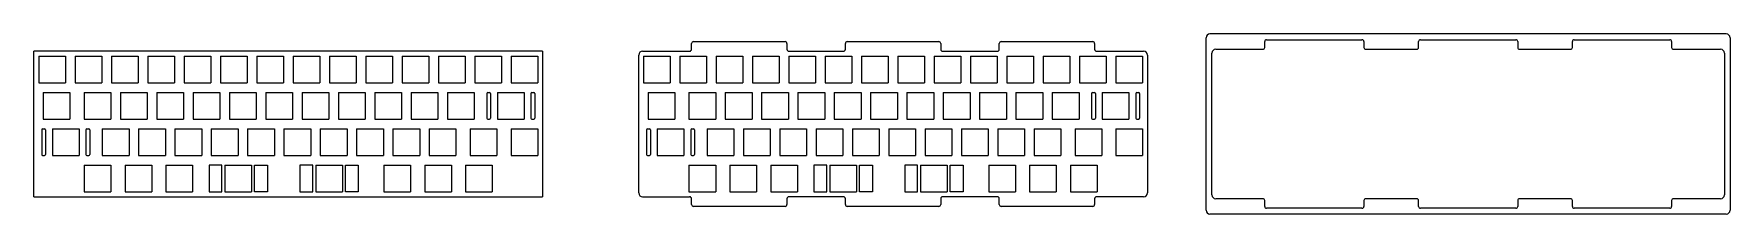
# Model space of a CAD drawing. Header units: millimetres. Extents: x 9 to 898, y 28 to 123.
import ezdxf

# ---------------------------------------------------------------- set-up
doc = ezdxf.new("R2010")
doc.units = ezdxf.units.MM

msp = doc.modelspace()

# ---------------------------------------------------------------- linework, layer by layer
for p, q in [((353.39, 114.69), (353.39, 117.69)), ((354.39, 118.69), (402.39, 118.69)), ((403.39, 117.69), (403.39, 114.69)), ((434.06, 114.69), (434.06, 117.69)), ((435.06, 118.69), (483.06, 118.69)), ((484.06, 117.69), (484.06, 114.69)), ((514.74, 114.69), (514.74, 117.69)), ((515.74, 118.69), (563.74, 118.69)), ((564.74, 117.69), (564.74, 114.69)), ((623.22, 30.49), (623.22, 120.69)), ((895.92, 122.69), (625.22, 122.69)), ((653.9, 115.69), (653.9, 118.69)), ((654.9, 119.69), (704.9, 119.69)), ((705.9, 118.69), (705.9, 115.69)), ((734.57, 115.69), (734.57, 118.69)), ((735.57, 119.69), (785.57, 119.69)), ((786.57, 118.69), (786.57, 115.69)), ((815.25, 115.69), (815.25, 118.69)), ((816.25, 119.69), (866.25, 119.69)), ((867.25, 118.69), (867.25, 115.69)), ((897.92, 120.69), (897.92, 30.49)), ((275.27, 113.69), (8.57, 113.69)), ((8.57, 37.49), (8.57, 113.69)), ((11.1, 111.17), (25.1, 111.17)), ((11.1, 111.17), (11.1, 97.17)), ((25.1, 111.17), (25.1, 97.17)), ((30.15, 111.17), (44.15, 111.17)), ((30.15, 111.17), (30.15, 97.17)), ((44.15, 111.17), (44.15, 97.17)), ((49.2, 111.17), (63.2, 111.17)), ((49.2, 111.17), (49.2, 97.17)), ((63.2, 111.17), (63.2, 97.17)), ((68.25, 111.17), (82.25, 111.17)), ((68.25, 111.17), (68.25, 97.17)), ((82.25, 111.17), (82.25, 97.17)), ((87.3, 111.17), (101.3, 111.17)), ((87.3, 111.17), (87.3, 97.17)), ((101.3, 111.17), (101.3, 97.17)), ((106.35, 111.17), (120.35, 111.17)), ((106.35, 111.17), (106.35, 97.17)), ((120.35, 111.17), (120.35, 97.17)), ((125.4, 111.17), (139.4, 111.17)), ((125.4, 111.17), (125.4, 97.17)), ((139.4, 111.17), (139.4, 97.17)), ((144.45, 111.17), (158.45, 111.17)), ((144.45, 111.17), (144.45, 97.17)), ((158.45, 111.17), (158.45, 97.17)), ((163.5, 111.17), (177.5, 111.17)), ((163.5, 111.17), (163.5, 97.17)), ((177.5, 111.17), (177.5, 97.17)), ((182.55, 111.17), (196.55, 111.17)), ((182.55, 111.17), (182.55, 97.17)), ((196.55, 111.17), (196.55, 97.17)), ((201.6, 111.17), (215.6, 111.17)), ((201.6, 111.17), (201.6, 97.17)), ((215.6, 111.17), (215.6, 97.17)), ((220.65, 111.17), (234.65, 111.17)), ((220.65, 111.17), (220.65, 97.17)), ((234.65, 111.17), (234.65, 97.17)), ((239.7, 111.17), (253.7, 111.17)), ((239.7, 111.17), (239.7, 97.17)), ((253.7, 111.17), (253.7, 97.17)), ((258.75, 111.17), (272.75, 111.17)), ((258.75, 111.17), (258.75, 97.17)), ((272.75, 111.17), (272.75, 97.17)), ((275.27, 113.69), (275.27, 37.49)), ((325.71, 39.49), (325.71, 111.69)), ((327.71, 113.69), (352.39, 113.69)), ((328.24, 111.17), (342.24, 111.17)), ((328.24, 111.17), (328.24, 97.17)), ((342.24, 111.17), (342.24, 97.17)), ((347.29, 111.17), (361.29, 111.17)), ((347.29, 111.17), (347.29, 97.17)), ((361.29, 111.17), (361.29, 97.17)), ((366.34, 111.17), (380.34, 111.17)), ((366.34, 111.17), (366.34, 97.17)), ((380.34, 111.17), (380.34, 97.17)), ((385.39, 111.17), (399.39, 111.17)), ((385.39, 111.17), (385.39, 97.17)), ((399.39, 111.17), (399.39, 97.17)), ((404.39, 113.69), (433.06, 113.69)), ((404.44, 111.17), (418.44, 111.17)), ((404.44, 111.17), (404.44, 97.17)), ((418.44, 111.17), (418.44, 97.17)), ((423.49, 111.17), (437.49, 111.17)), ((423.49, 111.17), (423.49, 97.17)), ((437.49, 111.17), (437.49, 97.17)), ((442.54, 111.17), (456.54, 111.17)), ((442.54, 111.17), (442.54, 97.17)), ((456.54, 111.17), (456.54, 97.17)), ((461.59, 111.17), (475.59, 111.17)), ((461.59, 111.17), (461.59, 97.17)), ((475.59, 111.17), (475.59, 97.17)), ((480.64, 111.17), (494.64, 111.17)), ((480.64, 111.17), (480.64, 97.17)), ((485.06, 113.69), (513.74, 113.69)), ((494.64, 111.17), (494.64, 97.17)), ((499.69, 111.17), (513.69, 111.17)), ((499.69, 111.17), (499.69, 97.17)), ((513.69, 111.17), (513.69, 97.17)), ((518.74, 111.17), (532.74, 111.17)), ((518.74, 111.17), (518.74, 97.17)), ((532.74, 111.17), (532.74, 97.17)), ((537.79, 111.17), (551.79, 111.17)), ((537.79, 111.17), (537.79, 97.17)), ((551.79, 111.17), (551.79, 97.17)), ((556.84, 111.17), (570.84, 111.17)), ((556.84, 111.17), (556.84, 97.17)), ((565.74, 113.69), (590.41, 113.69)), ((570.84, 111.17), (570.84, 97.17)), ((575.89, 111.17), (589.89, 111.17)), ((575.89, 111.17), (575.89, 97.17)), ((589.89, 111.17), (589.89, 97.17)), ((592.41, 111.69), (592.41, 39.49)), ((626.22, 38.49), (626.22, 112.69)), ((628.22, 114.69), (652.9, 114.69)), ((706.9, 114.69), (733.57, 114.69)), ((787.57, 114.69), (814.25, 114.69)), ((868.25, 114.69), (892.92, 114.69)), ((894.92, 112.69), (894.92, 38.49)), ((11.1, 97.17), (25.1, 97.17)), ((13.48, 92.12), (27.48, 92.12)), ((13.48, 92.12), (13.48, 78.12)), ((27.48, 92.12), (27.48, 78.12)), ((30.15, 97.17), (44.15, 97.17)), ((34.91, 92.12), (48.91, 92.12)), ((34.91, 92.12), (34.91, 78.12)), ((48.91, 92.12), (48.91, 78.12)), ((49.2, 97.17), (63.2, 97.17)), ((53.96, 92.12), (67.96, 92.12)), ((53.96, 92.12), (53.96, 78.12)), ((67.96, 92.12), (67.96, 78.12)), ((68.25, 97.17), (82.25, 97.17)), ((73.01, 92.12), (87.01, 92.12)), ((73.01, 92.12), (73.01, 78.12)), ((87.01, 92.12), (87.01, 78.12)), ((87.3, 97.17), (101.3, 97.17)), ((92.06, 92.12), (106.06, 92.12)), ((92.06, 92.12), (92.06, 78.12)), ((106.06, 92.12), (106.06, 78.12)), ((106.35, 97.17), (120.35, 97.17)), ((111.11, 92.12), (125.11, 92.12)), ((111.11, 92.12), (111.11, 78.12)), ((125.11, 92.12), (125.11, 78.12)), ((125.4, 97.17), (139.4, 97.17)), ((130.16, 92.12), (144.16, 92.12)), ((130.16, 92.12), (130.16, 78.12)), ((144.16, 92.12), (144.16, 78.12)), ((144.45, 97.17), (158.45, 97.17)), ((149.21, 92.12), (163.21, 92.12)), ((149.21, 92.12), (149.21, 78.12)), ((163.21, 92.12), (163.21, 78.12)), ((163.5, 97.17), (177.5, 97.17)), ((168.26, 92.12), (182.26, 92.12)), ((168.26, 92.12), (168.26, 78.12)), ((182.26, 92.12), (182.26, 78.12)), ((182.55, 97.17), (196.55, 97.17)), ((187.31, 92.12), (201.31, 92.12)), ((187.31, 92.12), (187.31, 78.12)), ((201.31, 92.12), (201.31, 78.12)), ((201.6, 97.17), (215.6, 97.17)), ((206.36, 92.12), (220.36, 92.12)), ((206.36, 92.12), (206.36, 78.12)), ((220.36, 92.12), (220.36, 78.12)), ((220.65, 97.17), (234.65, 97.17)), ((225.41, 92.12), (239.41, 92.12)), ((225.41, 92.12), (225.41, 78.12)), ((239.41, 92.12), (239.41, 78.12)), ((239.7, 97.17), (253.7, 97.17)), ((246, 91.62), (246, 78.62)), ((246.5, 92.12), (247.5, 92.12)), ((248, 91.62), (248, 78.62)), ((251.6, 92.12), (265.6, 92.12)), ((251.6, 92.12), (251.6, 78.12)), ((258.75, 97.17), (272.75, 97.17)), ((265.6, 92.12), (265.6, 78.12)), ((269.2, 91.62), (269.2, 78.62)), ((269.7, 92.12), (270.7, 92.12)), ((271.2, 91.62), (271.2, 78.62)), ((328.24, 97.17), (342.24, 97.17)), ((330.62, 92.12), (344.62, 92.12)), ((330.62, 92.12), (330.62, 78.12)), ((344.62, 92.12), (344.62, 78.12)), ((347.29, 97.17), (361.29, 97.17)), ((352.05, 92.12), (366.05, 92.12)), ((352.05, 92.12), (352.05, 78.12)), ((366.05, 92.12), (366.05, 78.12)), ((366.34, 97.17), (380.34, 97.17)), ((371.1, 92.12), (385.1, 92.12)), ((371.1, 92.12), (371.1, 78.12)), ((385.1, 92.12), (385.1, 78.12)), ((385.39, 97.17), (399.39, 97.17)), ((390.15, 92.12), (404.15, 92.12)), ((390.15, 92.12), (390.15, 78.12)), ((404.15, 92.12), (404.15, 78.12)), ((404.44, 97.17), (418.44, 97.17)), ((409.2, 92.12), (423.2, 92.12)), ((409.2, 92.12), (409.2, 78.12)), ((423.2, 92.12), (423.2, 78.12)), ((423.49, 97.17), (437.49, 97.17)), ((428.25, 92.12), (442.25, 92.12)), ((428.25, 92.12), (428.25, 78.12)), ((442.25, 92.12), (442.25, 78.12)), ((442.54, 97.17), (456.54, 97.17)), ((447.3, 92.12), (461.3, 92.12)), ((447.3, 92.12), (447.3, 78.12)), ((461.3, 92.12), (461.3, 78.12)), ((461.59, 97.17), (475.59, 97.17)), ((466.35, 92.12), (480.35, 92.12)), ((466.35, 92.12), (466.35, 78.12)), ((480.35, 92.12), (480.35, 78.12)), ((480.64, 97.17), (494.64, 97.17)), ((485.4, 92.12), (499.4, 92.12)), ((485.4, 92.12), (485.4, 78.12)), ((499.4, 92.12), (499.4, 78.12)), ((499.69, 97.17), (513.69, 97.17)), ((504.45, 92.12), (518.45, 92.12)), ((504.45, 92.12), (504.45, 78.12)), ((518.45, 92.12), (518.45, 78.12)), ((518.74, 97.17), (532.74, 97.17)), ((523.5, 92.12), (537.5, 92.12)), ((523.5, 92.12), (523.5, 78.12)), ((537.5, 92.12), (537.5, 78.12)), ((537.79, 97.17), (551.79, 97.17)), ((542.55, 92.12), (556.55, 92.12)), ((542.55, 92.12), (542.55, 78.12)), ((556.55, 92.12), (556.55, 78.12)), ((556.84, 97.17), (570.84, 97.17)), ((563.15, 91.62), (563.15, 78.62)), ((563.65, 92.12), (564.65, 92.12)), ((565.15, 91.62), (565.15, 78.62)), ((568.75, 92.12), (582.75, 92.12)), ((568.75, 92.12), (568.75, 78.12)), ((575.89, 97.17), (589.89, 97.17)), ((582.75, 92.12), (582.75, 78.12)), ((586.35, 91.62), (586.35, 78.62)), ((586.85, 92.12), (587.85, 92.12)), ((588.35, 91.62), (588.35, 78.62)), ((12.64, 72.57), (12.64, 59.57)), ((13.14, 73.07), (14.14, 73.07)), ((13.48, 78.12), (27.48, 78.12)), ((14.64, 72.57), (14.64, 59.57)), ((18.24, 73.07), (32.24, 73.07)), ((18.24, 73.07), (18.24, 59.07)), ((32.24, 73.07), (32.24, 59.07)), ((34.91, 78.12), (48.91, 78.12)), ((35.84, 72.57), (35.84, 59.57)), ((36.34, 73.07), (37.34, 73.07)), ((37.84, 72.57), (37.84, 59.57)), ((44.43, 73.07), (58.43, 73.07)), ((44.43, 73.07), (44.43, 59.07)), ((53.96, 78.12), (67.96, 78.12)), ((58.43, 73.07), (58.43, 59.07)), ((63.48, 73.07), (77.48, 73.07)), ((63.48, 73.07), (63.48, 59.07)), ((73.01, 78.12), (87.01, 78.12)), ((77.48, 73.07), (77.48, 59.07)), ((82.53, 73.07), (96.53, 73.07)), ((82.53, 73.07), (82.53, 59.07)), ((92.06, 78.12), (106.06, 78.12)), ((96.53, 73.07), (96.53, 59.07)), ((101.58, 73.07), (115.58, 73.07)), ((101.58, 73.07), (101.58, 59.07)), ((111.11, 78.12), (125.11, 78.12)), ((115.58, 73.07), (115.58, 59.07)), ((120.63, 73.07), (134.63, 73.07)), ((120.63, 73.07), (120.63, 59.07)), ((130.16, 78.12), (144.16, 78.12)), ((134.63, 73.07), (134.63, 59.07)), ((139.68, 73.07), (153.68, 73.07)), ((139.68, 73.07), (139.68, 59.07)), ((149.21, 78.12), (163.21, 78.12)), ((153.68, 73.07), (153.68, 59.07)), ((158.73, 73.07), (172.73, 73.07)), ((158.73, 73.07), (158.73, 59.07)), ((168.26, 78.12), (182.26, 78.12)), ((172.73, 73.07), (172.73, 59.07)), ((177.78, 73.07), (191.78, 73.07)), ((177.78, 73.07), (177.78, 59.07)), ((187.31, 78.12), (201.31, 78.12)), ((191.78, 73.07), (191.78, 59.07)), ((196.83, 73.07), (210.83, 73.07)), ((196.83, 73.07), (196.83, 59.07)), ((206.36, 78.12), (220.36, 78.12)), ((210.83, 73.07), (210.83, 59.07)), ((215.88, 73.07), (229.88, 73.07)), ((215.88, 73.07), (215.88, 59.07)), ((225.41, 78.12), (239.41, 78.12)), ((229.88, 73.07), (229.88, 59.07)), ((237.31, 73.07), (251.31, 73.07)), ((237.31, 73.07), (237.31, 59.07)), ((246.5, 78.12), (247.5, 78.12)), ((251.31, 73.07), (251.31, 59.07)), ((251.6, 78.12), (265.6, 78.12)), ((258.75, 73.07), (272.75, 73.07)), ((258.75, 73.07), (258.75, 59.07)), ((269.7, 78.12), (270.7, 78.12)), ((272.75, 73.07), (272.75, 59.07)), ((329.78, 72.57), (329.78, 59.57)), ((330.28, 73.07), (331.28, 73.07)), ((330.62, 78.12), (344.62, 78.12)), ((331.78, 72.57), (331.78, 59.57)), ((335.38, 73.07), (349.38, 73.07)), ((335.38, 73.07), (335.38, 59.07)), ((349.38, 73.07), (349.38, 59.07)), ((352.05, 78.12), (366.05, 78.12)), ((352.98, 72.57), (352.98, 59.57)), ((353.48, 73.07), (354.48, 73.07)), ((354.98, 72.57), (354.98, 59.57)), ((361.58, 73.07), (375.58, 73.07)), ((361.58, 73.07), (361.58, 59.07)), ((371.1, 78.12), (385.1, 78.12)), ((375.58, 73.07), (375.58, 59.07)), ((380.63, 73.07), (394.63, 73.07)), ((380.63, 73.07), (380.63, 59.07)), ((390.15, 78.12), (404.15, 78.12)), ((394.63, 73.07), (394.63, 59.07)), ((399.68, 73.07), (413.68, 73.07)), ((399.68, 73.07), (399.68, 59.07)), ((409.2, 78.12), (423.2, 78.12)), ((413.68, 73.07), (413.68, 59.07)), ((418.73, 73.07), (432.73, 73.07)), ((418.73, 73.07), (418.73, 59.07)), ((428.25, 78.12), (442.25, 78.12)), ((432.73, 73.07), (432.73, 59.07)), ((437.78, 73.07), (451.78, 73.07)), ((437.78, 73.07), (437.78, 59.07)), ((447.3, 78.12), (461.3, 78.12)), ((451.78, 73.07), (451.78, 59.07)), ((456.83, 73.07), (470.83, 73.07)), ((456.83, 73.07), (456.83, 59.07)), ((466.35, 78.12), (480.35, 78.12)), ((470.83, 73.07), (470.83, 59.07)), ((475.88, 73.07), (489.88, 73.07)), ((475.88, 73.07), (475.88, 59.07)), ((485.4, 78.12), (499.4, 78.12)), ((489.88, 73.07), (489.88, 59.07)), ((494.93, 73.07), (508.93, 73.07)), ((494.93, 73.07), (494.93, 59.07)), ((504.45, 78.12), (518.45, 78.12)), ((508.93, 73.07), (508.93, 59.07)), ((513.98, 73.07), (527.98, 73.07)), ((513.98, 73.07), (513.98, 59.07)), ((523.5, 78.12), (537.5, 78.12)), ((527.98, 73.07), (527.98, 59.07)), ((533.03, 73.07), (547.03, 73.07)), ((533.03, 73.07), (533.03, 59.07)), ((542.55, 78.12), (556.55, 78.12)), ((547.03, 73.07), (547.03, 59.07)), ((554.46, 73.07), (568.46, 73.07)), ((554.46, 73.07), (554.46, 59.07)), ((563.65, 78.12), (564.65, 78.12)), ((568.46, 73.07), (568.46, 59.07)), ((568.75, 78.12), (582.75, 78.12)), ((575.89, 73.07), (589.89, 73.07)), ((575.89, 73.07), (575.89, 59.07)), ((586.85, 78.12), (587.85, 78.12)), ((589.89, 73.07), (589.89, 59.07)), ((13.14, 59.07), (14.14, 59.07)), ((18.24, 59.07), (32.24, 59.07)), ((34.91, 54.02), (48.91, 54.02)), ((34.91, 54.02), (34.91, 40.02)), ((36.34, 59.07), (37.34, 59.07)), ((44.43, 59.07), (58.43, 59.07)), ((48.91, 54.02), (48.91, 40.02)), ((56.34, 54.02), (70.34, 54.02)), ((56.34, 54.02), (56.34, 40.02)), ((63.48, 59.07), (77.48, 59.07)), ((70.34, 54.02), (70.34, 40.02)), ((77.77, 54.02), (91.77, 54.02)), ((77.77, 54.02), (77.77, 40.02)), ((82.53, 59.07), (96.53, 59.07)), ((91.77, 54.02), (91.77, 40.02)), ((100.41, 54.02), (100.41, 40.02)), ((107.16, 54.02), (100.41, 54.02)), ((101.58, 59.07), (115.58, 59.07)), ((107.16, 40.02), (107.16, 54.02)), ((108.73, 54.02), (122.73, 54.02)), ((108.73, 54.02), (108.73, 40.02)), ((120.63, 59.07), (134.63, 59.07)), ((122.73, 54.02), (122.73, 40.02)), ((124.29, 40.02), (124.29, 54.02)), ((124.29, 54.02), (131.04, 54.02)), ((131.04, 54.02), (131.04, 40.02)), ((139.68, 59.07), (153.68, 59.07)), ((148.04, 54.02), (148.04, 40.02)), ((154.79, 54.02), (148.04, 54.02)), ((154.79, 40.02), (154.79, 54.02)), ((156.35, 54.02), (170.35, 54.02)), ((156.35, 54.02), (156.35, 40.02)), ((158.73, 59.07), (172.73, 59.07)), ((170.35, 54.02), (170.35, 40.02)), ((171.92, 40.02), (171.92, 54.02)), ((171.92, 54.02), (178.67, 54.02)), ((177.78, 59.07), (191.78, 59.07)), ((178.67, 54.02), (178.67, 40.02)), ((192.07, 54.02), (206.07, 54.02)), ((192.07, 54.02), (192.07, 40.02)), ((196.83, 59.07), (210.83, 59.07)), ((206.07, 54.02), (206.07, 40.02)), ((213.5, 54.02), (227.5, 54.02)), ((213.5, 54.02), (213.5, 40.02)), ((215.88, 59.07), (229.88, 59.07)), ((227.5, 54.02), (227.5, 40.02)), ((234.93, 54.02), (248.93, 54.02)), ((234.93, 54.02), (234.93, 40.02)), ((237.31, 59.07), (251.31, 59.07)), ((248.93, 54.02), (248.93, 40.02)), ((258.75, 59.07), (272.75, 59.07)), ((330.28, 59.07), (331.28, 59.07)), ((335.38, 59.07), (349.38, 59.07)), ((352.05, 54.02), (366.05, 54.02)), ((352.05, 54.02), (352.05, 40.02)), ((353.48, 59.07), (354.48, 59.07)), ((361.58, 59.07), (375.58, 59.07)), ((366.05, 54.02), (366.05, 40.02)), ((373.48, 54.02), (387.48, 54.02)), ((373.48, 54.02), (373.48, 40.02)), ((380.63, 59.07), (394.63, 59.07)), ((387.48, 54.02), (387.48, 40.02)), ((394.91, 54.02), (408.91, 54.02)), ((394.91, 54.02), (394.91, 40.02)), ((399.68, 59.07), (413.68, 59.07)), ((408.91, 54.02), (408.91, 40.02)), ((417.56, 54.02), (417.56, 40.02)), ((424.31, 54.02), (417.56, 54.02)), ((418.73, 59.07), (432.73, 59.07)), ((424.31, 40.02), (424.31, 54.02)), ((425.87, 54.02), (439.87, 54.02)), ((425.87, 54.02), (425.87, 40.02)), ((437.78, 59.07), (451.78, 59.07)), ((439.87, 54.02), (439.87, 40.02)), ((441.43, 40.02), (441.43, 54.02)), ((441.43, 54.02), (448.18, 54.02)), ((448.18, 54.02), (448.18, 40.02)), ((456.83, 59.07), (470.83, 59.07)), ((465.18, 54.02), (465.18, 40.02)), ((471.93, 54.02), (465.18, 54.02)), ((471.93, 40.02), (471.93, 54.02)), ((473.5, 54.02), (487.5, 54.02)), ((473.5, 54.02), (473.5, 40.02)), ((475.88, 59.07), (489.88, 59.07)), ((487.5, 54.02), (487.5, 40.02)), ((489.06, 40.02), (489.06, 54.02)), ((489.06, 54.02), (495.81, 54.02)), ((494.93, 59.07), (508.93, 59.07)), ((495.81, 54.02), (495.81, 40.02)), ((509.21, 54.02), (523.21, 54.02)), ((509.21, 54.02), (509.21, 40.02)), ((513.98, 59.07), (527.98, 59.07)), ((523.21, 54.02), (523.21, 40.02)), ((530.65, 54.02), (544.65, 54.02)), ((530.65, 54.02), (530.65, 40.02)), ((533.03, 59.07), (547.03, 59.07)), ((544.65, 54.02), (544.65, 40.02)), ((552.08, 54.02), (566.08, 54.02)), ((552.08, 54.02), (552.08, 40.02)), ((554.46, 59.07), (568.46, 59.07)), ((566.08, 54.02), (566.08, 40.02)), ((575.89, 59.07), (589.89, 59.07)), ((8.57, 37.49), (275.27, 37.49)), ((34.91, 40.02), (48.91, 40.02)), ((56.34, 40.02), (70.34, 40.02)), ((77.77, 40.02), (91.77, 40.02)), ((100.41, 40.02), (107.16, 40.02)), ((108.73, 40.02), (122.73, 40.02)), ((131.04, 40.02), (124.29, 40.02)), ((148.04, 40.02), (154.79, 40.02)), ((156.35, 40.02), (170.35, 40.02)), ((178.67, 40.02), (171.92, 40.02)), ((192.07, 40.02), (206.07, 40.02)), ((213.5, 40.02), (227.5, 40.02)), ((234.93, 40.02), (248.93, 40.02)), ((327.71, 37.49), (352.39, 37.49)), ((352.05, 40.02), (366.05, 40.02)), ((353.39, 33.49), (353.39, 36.49)), ((373.48, 40.02), (387.48, 40.02)), ((394.91, 40.02), (408.91, 40.02)), ((403.39, 36.49), (403.39, 33.49)), ((433.06, 37.49), (404.39, 37.49)), ((417.56, 40.02), (424.31, 40.02)), ((425.87, 40.02), (439.87, 40.02)), ((434.06, 33.49), (434.06, 36.49)), ((448.18, 40.02), (441.43, 40.02)), ((465.18, 40.02), (471.93, 40.02)), ((473.5, 40.02), (487.5, 40.02)), ((484.06, 36.49), (484.06, 33.49)), ((513.74, 37.49), (485.06, 37.49)), ((495.81, 40.02), (489.06, 40.02)), ((509.21, 40.02), (523.21, 40.02)), ((514.74, 33.49), (514.74, 36.49)), ((530.65, 40.02), (544.65, 40.02)), ((552.08, 40.02), (566.08, 40.02)), ((564.74, 36.49), (564.74, 33.49)), ((590.41, 37.49), (565.74, 37.49)), ((652.9, 36.49), (628.22, 36.49)), ((733.57, 36.49), (706.9, 36.49)), ((814.25, 36.49), (787.57, 36.49)), ((892.92, 36.49), (868.25, 36.49)), ((402.39, 32.49), (354.39, 32.49)), ((483.06, 32.49), (435.06, 32.49)), ((563.74, 32.49), (515.74, 32.49)), ((895.92, 28.49), (625.22, 28.49)), ((653.9, 32.49), (653.9, 35.49)), ((704.9, 31.49), (654.9, 31.49)), ((705.9, 35.49), (705.9, 32.49)), ((734.57, 32.49), (734.57, 35.49)), ((785.57, 31.49), (735.57, 31.49)), ((786.57, 35.49), (786.57, 32.49)), ((815.25, 32.49), (815.25, 35.49)), ((866.25, 31.49), (816.25, 31.49)), ((867.25, 35.49), (867.25, 32.49))]:
    msp.add_line(p, q)
for centre, radius, start, end in [((354.39, 117.69), 1, 90, 180), ((402.39, 117.69), 1, 0, 90), ((435.06, 117.69), 1, 90, 180), ((483.06, 117.69), 1, 0, 90), ((515.74, 117.69), 1, 90, 180), ((563.74, 117.69), 1, 0, 90), ((625.22, 120.69), 2, 90, 180), ((652.9, 115.69), 1, 270, 0), ((654.9, 118.69), 1, 90, 180), ((704.9, 118.69), 1, 0, 90), ((706.9, 115.69), 1, 180, 270), ((733.57, 115.69), 1, 270, 0), ((735.57, 118.69), 1, 90, 180), ((785.57, 118.69), 1, 0, 90), ((787.57, 115.69), 1, 180, 270), ((814.25, 115.69), 1, 270, 0), ((816.25, 118.69), 1, 90, 180), ((866.25, 118.69), 1, 0, 90), ((868.25, 115.69), 1, 180, 270), ((895.92, 120.69), 2, 0, 90), ((11.1, 111.17), 0, 90, 180), ((25.1, 111.17), 0, 0, 90), ((30.15, 111.17), 0, 90, 180), ((44.15, 111.17), 0, 0, 90), ((49.2, 111.17), 0, 90, 180), ((63.2, 111.17), 0, 0, 90), ((68.25, 111.17), 0, 90, 180), ((82.25, 111.17), 0, 0, 90), ((87.3, 111.17), 0, 90, 180), ((101.3, 111.17), 0, 0, 90), ((106.35, 111.17), 0, 90, 180), ((120.35, 111.17), 0, 0, 90), ((125.4, 111.17), 0, 90, 180), ((139.4, 111.17), 0, 0, 90), ((144.45, 111.17), 0, 90, 180), ((158.45, 111.17), 0, 0, 90), ((163.5, 111.17), 0, 90, 180), ((177.5, 111.17), 0, 0, 90), ((182.55, 111.17), 0, 90, 180), ((196.55, 111.17), 0, 0, 90), ((201.6, 111.17), 0, 90, 180), ((215.6, 111.17), 0, 0, 90), ((220.65, 111.17), 0, 90, 180), ((234.65, 111.17), 0, 0, 90), ((239.7, 111.17), 0, 90, 180), ((253.7, 111.17), 0, 0, 90), ((258.75, 111.17), 0, 90, 180), ((327.71, 111.69), 2, 90, 180), ((328.24, 111.17), 0, 90, 180), ((342.24, 111.17), 0, 0, 90), ((347.29, 111.17), 0, 90, 180), ((352.39, 114.69), 1, 270, 0), ((361.29, 111.17), 0, 0, 90), ((366.34, 111.17), 0, 90, 180), ((380.34, 111.17), 0, 0, 90), ((385.39, 111.17), 0, 90, 180), ((399.39, 111.17), 0, 0, 90), ((404.39, 114.69), 1, 180, 270), ((404.44, 111.17), 0, 90, 180), ((418.44, 111.17), 0, 0, 90), ((423.49, 111.17), 0, 90, 180), ((433.06, 114.69), 1, 270, 0), ((437.49, 111.17), 0, 0, 90), ((442.54, 111.17), 0, 90, 180), ((456.54, 111.17), 0, 0, 90), ((461.59, 111.17), 0, 90, 180), ((475.59, 111.17), 0, 0, 90), ((480.64, 111.17), 0, 90, 180), ((485.06, 114.69), 1, 180, 270), ((494.64, 111.17), 0, 0, 90), ((499.69, 111.17), 0, 90, 180), ((513.69, 111.17), 0, 0, 90), ((513.74, 114.69), 1, 270, 0), ((518.74, 111.17), 0, 90, 180), ((532.74, 111.17), 0, 0, 90), ((537.79, 111.17), 0, 90, 180), ((551.79, 111.17), 0, 0, 90), ((556.84, 111.17), 0, 90, 180), ((565.74, 114.69), 1, 180, 270), ((570.84, 111.17), 0, 0, 90), ((575.89, 111.17), 0, 90, 180), ((590.41, 111.69), 2, 0, 90), ((628.22, 112.69), 2, 90, 180), ((892.92, 112.69), 2, 360, 90), ((11.1, 97.17), 0, 180, 270), ((13.48, 92.12), 0, 90, 180), ((25.1, 97.17), 0, 270, 0), ((27.48, 92.12), 0, 0, 90), ((30.15, 97.17), 0, 180, 270), ((34.91, 92.12), 0, 90, 180), ((44.15, 97.17), 0, 270, 0), ((48.91, 92.12), 0, 0, 90), ((49.2, 97.17), 0, 180, 270), ((53.96, 92.12), 0, 90, 180), ((63.2, 97.17), 0, 270, 0), ((67.96, 92.12), 0, 0, 90), ((68.25, 97.17), 0, 180, 270), ((73.01, 92.12), 0, 90, 180), ((82.25, 97.17), 0, 270, 0), ((87.01, 92.12), 0, 0, 90), ((87.3, 97.17), 0, 180, 270), ((92.06, 92.12), 0, 90, 180), ((101.3, 97.17), 0, 270, 0), ((106.06, 92.12), 0, 0, 90), ((106.35, 97.17), 0, 180, 270), ((111.11, 92.12), 0, 90, 180), ((120.35, 97.17), 0, 270, 0), ((125.11, 92.12), 0, 0, 90), ((125.4, 97.17), 0, 180, 270), ((130.16, 92.12), 0, 90, 180), ((139.4, 97.17), 0, 270, 0), ((144.16, 92.12), 0, 0, 90), ((144.45, 97.17), 0, 180, 270), ((149.21, 92.12), 0, 90, 180), ((158.45, 97.17), 0, 270, 0), ((163.21, 92.12), 0, 0, 90), ((163.5, 97.17), 0, 180, 270), ((168.26, 92.12), 0, 90, 180), ((177.5, 97.17), 0, 270, 0), ((182.26, 92.12), 0, 0, 90), ((182.55, 97.17), 0, 180, 270), ((187.31, 92.12), 0, 90, 180), ((196.55, 97.17), 0, 270, 0), ((201.31, 92.12), 0, 0, 90), ((201.6, 97.17), 0, 180, 270), ((206.36, 92.12), 0, 90, 180), ((215.6, 97.17), 0, 270, 0), ((220.36, 92.12), 0, 0, 90), ((220.65, 97.17), 0, 180, 270), ((225.41, 92.12), 0, 90, 180), ((234.65, 97.17), 0, 270, 0), ((239.41, 92.12), 0, 0, 90), ((239.7, 97.17), 0, 180, 270), ((246.5, 91.62), 0.5, 90, 180), ((247.5, 91.62), 0.5, 0, 90), ((251.6, 92.12), 0, 90, 180), ((253.7, 97.17), 0, 270, 0), ((258.75, 97.17), 0, 180, 270), ((265.6, 92.12), 0, 0, 90), ((269.7, 91.62), 0.5, 90, 180), ((270.7, 91.62), 0.5, 0, 90), ((272.75, 97.17), 0, 270, 0), ((328.24, 97.17), 0, 180, 270), ((330.62, 92.12), 0, 90, 180), ((342.24, 97.17), 0, 270, 0), ((344.62, 92.12), 0, 0, 90), ((347.29, 97.17), 0, 180, 270), ((352.05, 92.12), 0, 90, 180), ((361.29, 97.17), 0, 270, 0), ((366.05, 92.12), 0, 0, 90), ((366.34, 97.17), 0, 180, 270), ((371.1, 92.12), 0, 90, 180), ((380.34, 97.17), 0, 270, 0), ((385.1, 92.12), 0, 0, 90), ((385.39, 97.17), 0, 180, 270), ((390.15, 92.12), 0, 90, 180), ((399.39, 97.17), 0, 270, 0), ((404.15, 92.12), 0, 0, 90), ((404.44, 97.17), 0, 180, 270), ((409.2, 92.12), 0, 90, 180), ((418.44, 97.17), 0, 270, 0), ((423.2, 92.12), 0, 0, 90), ((423.49, 97.17), 0, 180, 270), ((428.25, 92.12), 0, 90, 180), ((437.49, 97.17), 0, 270, 0), ((442.25, 92.12), 0, 0, 90), ((442.54, 97.17), 0, 180, 270), ((447.3, 92.12), 0, 90, 180), ((456.54, 97.17), 0, 270, 0), ((461.3, 92.12), 0, 0, 90), ((461.59, 97.17), 0, 180, 270), ((466.35, 92.12), 0, 90, 180), ((475.59, 97.17), 0, 270, 0), ((480.35, 92.12), 0, 0, 90), ((480.64, 97.17), 0, 180, 270), ((485.4, 92.12), 0, 90, 180), ((494.64, 97.17), 0, 270, 0), ((499.4, 92.12), 0, 0, 90), ((499.69, 97.17), 0, 180, 270), ((504.45, 92.12), 0, 90, 180), ((513.69, 97.17), 0, 270, 0), ((518.45, 92.12), 0, 0, 90), ((518.74, 97.17), 0, 180, 270), ((523.5, 92.12), 0, 90, 180), ((532.74, 97.17), 0, 270, 0), ((537.5, 92.12), 0, 0, 90), ((537.79, 97.17), 0, 180, 270), ((542.55, 92.12), 0, 90, 180), ((551.79, 97.17), 0, 270, 0), ((556.55, 92.12), 0, 0, 90), ((556.84, 97.17), 0, 180, 270), ((563.65, 91.62), 0.5, 90, 180), ((564.65, 91.62), 0.5, 0, 90), ((568.75, 92.12), 0, 90, 180), ((570.84, 97.17), 0, 270, 0), ((575.89, 97.17), 0, 180, 270), ((582.75, 92.12), 0, 0, 90), ((586.85, 91.62), 0.5, 90, 180), ((587.85, 91.62), 0.5, 0, 90), ((589.89, 97.17), 0, 270, 0), ((13.14, 72.57), 0.5, 90, 180), ((13.48, 78.12), 0, 180, 270), ((14.14, 72.57), 0.5, 0, 90), ((18.24, 73.07), 0, 90, 180), ((27.48, 78.12), 0, 270, 0), ((32.24, 73.07), 0, 0, 90), ((34.91, 78.12), 0, 180, 270), ((36.34, 72.57), 0.5, 90, 180), ((37.34, 72.57), 0.5, 0, 90), ((44.43, 73.07), 0, 90, 180), ((48.91, 78.12), 0, 270, 0), ((53.96, 78.12), 0, 180, 270), ((58.43, 73.07), 0, 0, 90), ((63.48, 73.07), 0, 90, 180), ((67.96, 78.12), 0, 270, 0), ((73.01, 78.12), 0, 180, 270), ((77.48, 73.07), 0, 0, 90), ((82.53, 73.07), 0, 90, 180), ((87.01, 78.12), 0, 270, 0), ((92.06, 78.12), 0, 180, 270), ((96.53, 73.07), 0, 0, 90), ((101.58, 73.07), 0, 90, 180), ((106.06, 78.12), 0, 270, 0), ((111.11, 78.12), 0, 180, 270), ((115.58, 73.07), 0, 0, 90), ((120.63, 73.07), 0, 90, 180), ((125.11, 78.12), 0, 270, 0), ((130.16, 78.12), 0, 180, 270), ((134.63, 73.07), 0, 0, 90), ((139.68, 73.07), 0, 90, 180), ((144.16, 78.12), 0, 270, 0), ((149.21, 78.12), 0, 180, 270), ((153.68, 73.07), 0, 0, 90), ((158.73, 73.07), 0, 90, 180), ((163.21, 78.12), 0, 270, 0), ((168.26, 78.12), 0, 180, 270), ((172.73, 73.07), 0, 0, 90), ((177.78, 73.07), 0, 90, 180), ((182.26, 78.12), 0, 270, 0), ((187.31, 78.12), 0, 180, 270), ((191.78, 73.07), 0, 0, 90), ((196.83, 73.07), 0, 90, 180), ((201.31, 78.12), 0, 270, 0), ((206.36, 78.12), 0, 180, 270), ((210.83, 73.07), 0, 0, 90), ((215.88, 73.07), 0, 90, 180), ((220.36, 78.12), 0, 270, 0), ((225.41, 78.12), 0, 180, 270), ((229.88, 73.07), 0, 0, 90), ((237.31, 73.07), 0, 90, 180), ((239.41, 78.12), 0, 270, 0), ((246.5, 78.62), 0.5, 180, 270), ((247.5, 78.62), 0.5, 270, 0), ((251.31, 73.07), 0, 0, 90), ((251.6, 78.12), 0, 180, 270), ((258.75, 73.07), 0, 90, 180), ((265.6, 78.12), 0, 270, 0), ((269.7, 78.62), 0.5, 180, 270), ((270.7, 78.62), 0.5, 270, 0), ((272.75, 73.07), 0, 0, 90), ((330.28, 72.57), 0.5, 90, 180), ((330.62, 78.12), 0, 180, 270), ((331.28, 72.57), 0.5, 0, 90), ((335.38, 73.07), 0, 90, 180), ((344.62, 78.12), 0, 270, 0), ((349.38, 73.07), 0, 0, 90), ((352.05, 78.12), 0, 180, 270), ((353.48, 72.57), 0.5, 90, 180), ((354.48, 72.57), 0.5, 0, 90), ((361.58, 73.07), 0, 90, 180), ((366.05, 78.12), 0, 270, 0), ((371.1, 78.12), 0, 180, 270), ((375.58, 73.07), 0, 0, 90), ((380.63, 73.07), 0, 90, 180), ((385.1, 78.12), 0, 270, 0), ((390.15, 78.12), 0, 180, 270), ((394.63, 73.07), 0, 0, 90), ((399.68, 73.07), 0, 90, 180), ((404.15, 78.12), 0, 270, 0), ((409.2, 78.12), 0, 180, 270), ((413.68, 73.07), 0, 0, 90), ((418.73, 73.07), 0, 90, 180), ((423.2, 78.12), 0, 270, 0), ((428.25, 78.12), 0, 180, 270), ((432.73, 73.07), 0, 0, 90), ((437.78, 73.07), 0, 90, 180), ((442.25, 78.12), 0, 270, 0), ((447.3, 78.12), 0, 180, 270), ((451.78, 73.07), 0, 0, 90), ((456.83, 73.07), 0, 90, 180), ((461.3, 78.12), 0, 270, 0), ((466.35, 78.12), 0, 180, 270), ((470.83, 73.07), 0, 0, 90), ((475.88, 73.07), 0, 90, 180), ((480.35, 78.12), 0, 270, 0), ((485.4, 78.12), 0, 180, 270), ((489.88, 73.07), 0, 0, 90), ((494.93, 73.07), 0, 90, 180), ((499.4, 78.12), 0, 270, 0), ((504.45, 78.12), 0, 180, 270), ((508.93, 73.07), 0, 0, 90), ((513.98, 73.07), 0, 90, 180), ((518.45, 78.12), 0, 270, 0), ((523.5, 78.12), 0, 180, 270), ((527.98, 73.07), 0, 0, 90), ((533.03, 73.07), 0, 90, 180), ((537.5, 78.12), 0, 270, 0), ((542.55, 78.12), 0, 180, 270), ((547.03, 73.07), 0, 0, 90), ((554.46, 73.07), 0, 90, 180), ((556.55, 78.12), 0, 270, 0), ((563.65, 78.62), 0.5, 180, 270), ((564.65, 78.62), 0.5, 270, 0), ((568.46, 73.07), 0, 0, 90), ((568.75, 78.12), 0, 180, 270), ((575.89, 73.07), 0, 90, 180), ((582.75, 78.12), 0, 270, 0), ((586.85, 78.62), 0.5, 180, 270), ((587.85, 78.62), 0.5, 270, 0), ((589.89, 73.07), 0, 0, 90), ((13.14, 59.57), 0.5, 180, 270), ((14.14, 59.57), 0.5, 270, 0), ((18.24, 59.07), 0, 180, 270), ((32.24, 59.07), 0, 270, 0), ((34.91, 54.02), 0, 90, 180), ((36.34, 59.57), 0.5, 180, 270), ((37.34, 59.57), 0.5, 270, 0), ((44.43, 59.07), 0, 180, 270), ((48.91, 54.02), 0, 0, 90), ((56.34, 54.02), 0, 90, 180), ((58.43, 59.07), 0, 270, 0), ((63.48, 59.07), 0, 180, 270), ((70.34, 54.02), 0, 0, 90), ((77.48, 59.07), 0, 270, 0), ((77.77, 54.02), 0, 90, 180), ((82.53, 59.07), 0, 180, 270), ((91.77, 54.02), 0, 0, 90), ((96.53, 59.07), 0, 270, 0), ((101.58, 59.07), 0, 180, 270), ((108.73, 54.02), 0, 90, 180), ((115.58, 59.07), 0, 270, 0), ((120.63, 59.07), 0, 180, 270), ((122.73, 54.02), 0, 0, 90), ((134.63, 59.07), 0, 270, 0), ((139.68, 59.07), 0, 180, 270), ((153.68, 59.07), 0, 270, 0), ((156.35, 54.02), 0, 90, 180), ((158.73, 59.07), 0, 180, 270), ((170.35, 54.02), 0, 0, 90), ((172.73, 59.07), 0, 270, 0), ((177.78, 59.07), 0, 180, 270), ((191.78, 59.07), 0, 270, 0), ((192.07, 54.02), 0, 90, 180), ((196.83, 59.07), 0, 180, 270), ((206.07, 54.02), 0, 0, 90), ((210.83, 59.07), 0, 270, 0), ((213.5, 54.02), 0, 90, 180), ((215.88, 59.07), 0, 180, 270), ((227.5, 54.02), 0, 0, 90), ((229.88, 59.07), 0, 270, 0), ((234.93, 54.02), 0, 90, 180), ((237.31, 59.07), 0, 180, 270), ((248.93, 54.02), 0, 0, 90), ((251.31, 59.07), 0, 270, 0), ((258.75, 59.07), 0, 180, 270), ((272.75, 59.07), 0, 270, 0), ((330.28, 59.57), 0.5, 180, 270), ((331.28, 59.57), 0.5, 270, 0), ((335.38, 59.07), 0, 180, 270), ((349.38, 59.07), 0, 270, 0), ((352.05, 54.02), 0, 90, 180), ((353.48, 59.57), 0.5, 180, 270), ((354.48, 59.57), 0.5, 270, 0), ((361.58, 59.07), 0, 180, 270), ((366.05, 54.02), 0, 0, 90), ((373.48, 54.02), 0, 90, 180), ((375.58, 59.07), 0, 270, 0), ((380.63, 59.07), 0, 180, 270), ((387.48, 54.02), 0, 0, 90), ((394.63, 59.07), 0, 270, 0), ((394.91, 54.02), 0, 90, 180), ((399.68, 59.07), 0, 180, 270), ((408.91, 54.02), 0, 0, 90), ((413.68, 59.07), 0, 270, 0), ((418.73, 59.07), 0, 180, 270), ((425.87, 54.02), 0, 90, 180), ((432.73, 59.07), 0, 270, 0), ((437.78, 59.07), 0, 180, 270), ((439.87, 54.02), 0, 0, 90), ((451.78, 59.07), 0, 270, 0), ((456.83, 59.07), 0, 180, 270), ((470.83, 59.07), 0, 270, 0), ((473.5, 54.02), 0, 90, 180), ((475.88, 59.07), 0, 180, 270), ((487.5, 54.02), 0, 0, 90), ((489.88, 59.07), 0, 270, 0), ((494.93, 59.07), 0, 180, 270), ((508.93, 59.07), 0, 270, 0), ((509.21, 54.02), 0, 90, 180), ((513.98, 59.07), 0, 180, 270), ((523.21, 54.02), 0, 0, 90), ((527.98, 59.07), 0, 270, 0), ((530.65, 54.02), 0, 90, 180), ((533.03, 59.07), 0, 180, 270), ((544.65, 54.02), 0, 0, 90), ((547.03, 59.07), 0, 270, 0), ((552.08, 54.02), 0, 90, 180), ((554.46, 59.07), 0, 180, 270), ((566.08, 54.02), 0, 0, 90), ((568.46, 59.07), 0, 270, 0), ((575.89, 59.07), 0, 180, 270), ((589.89, 59.07), 0, 270, 0), ((100.41, 53.02), 0, 90, 180), ((107.16, 53.02), 0, 0, 90), ((124.29, 53.02), 0, 90, 180), ((131.04, 53.02), 0, 0, 90), ((148.04, 53.02), 0, 90, 180), ((154.79, 53.02), 0, 0, 90), ((171.92, 53.02), 0, 90, 180), ((178.67, 53.02), 0, 0, 90), ((417.56, 53.02), 0, 90, 180), ((424.31, 53.02), 0, 0, 90), ((441.43, 53.02), 0, 90, 180), ((448.18, 53.02), 0, 0, 90), ((465.18, 53.02), 0, 90, 180), ((471.93, 53.02), 0, 0, 90), ((489.06, 53.02), 0, 90, 180), ((495.81, 53.02), 0, 0, 90), ((48.91, 40.02), 0, 270, 0), ((56.34, 40.02), 0, 180, 270), ((70.34, 40.02), 0, 270, 0), ((77.77, 40.02), 0, 180, 270), ((91.77, 40.02), 0, 270, 0), ((108.73, 40.02), 0, 180, 270), ((122.73, 40.02), 0, 270, 0), ((156.35, 40.02), 0, 180, 270), ((170.35, 40.02), 0, 270, 0), ((192.07, 40.02), 0, 180, 270), ((206.07, 40.02), 0, 270, 0), ((213.5, 40.02), 0, 180, 270), ((227.5, 40.02), 0, 270, 0), ((234.93, 40.02), 0, 180, 270), ((248.93, 40.02), 0, 270, 0), ((327.71, 39.49), 2, 180, 270), ((352.39, 36.49), 1, 0, 90), ((366.05, 40.02), 0, 270, 0), ((373.48, 40.02), 0, 180, 270), ((387.48, 40.02), 0, 270, 0), ((394.91, 40.02), 0, 180, 270), ((404.39, 36.49), 1, 90, 180), ((408.91, 40.02), 0, 270, 0), ((425.87, 40.02), 0, 180, 270), ((433.06, 36.49), 1, 0, 90), ((439.87, 40.02), 0, 270, 0), ((473.5, 40.02), 0, 180, 270), ((485.06, 36.49), 1, 90, 180), ((487.5, 40.02), 0, 270, 0), ((509.21, 40.02), 0, 180, 270), ((513.74, 36.49), 1, 0, 90), ((523.21, 40.02), 0, 270, 0), ((530.65, 40.02), 0, 180, 270), ((544.65, 40.02), 0, 270, 0), ((552.08, 40.02), 0, 180, 270), ((565.74, 36.49), 1, 90, 180), ((566.08, 40.02), 0, 270, 0), ((590.41, 39.49), 2, 270, 0), ((628.22, 38.49), 2, 180, 270), ((652.9, 35.49), 1, 0, 90), ((706.9, 35.49), 1, 90, 180), ((733.57, 35.49), 1, 0, 90), ((787.57, 35.49), 1, 90, 180), ((814.25, 35.49), 1, 0, 90), ((868.25, 35.49), 1, 90, 180), ((892.92, 38.49), 2, 270, 360), ((354.39, 33.49), 1, 180, 270), ((402.39, 33.49), 1, 270, 0), ((435.06, 33.49), 1, 180, 270), ((483.06, 33.49), 1, 270, 0), ((515.74, 33.49), 1, 180, 270), ((563.74, 33.49), 1, 270, 0), ((625.22, 30.49), 2, 180, 270), ((654.9, 32.49), 1, 180, 270), ((704.9, 32.49), 1, 270, 0), ((735.57, 32.49), 1, 180, 270), ((785.57, 32.49), 1, 270, 0), ((816.25, 32.49), 1, 180, 270), ((866.25, 32.49), 1, 270, 0), ((895.92, 30.49), 2, 270, 0)]:
    msp.add_arc(centre, radius, start, end)

doc.saveas('drawing.dxf')
